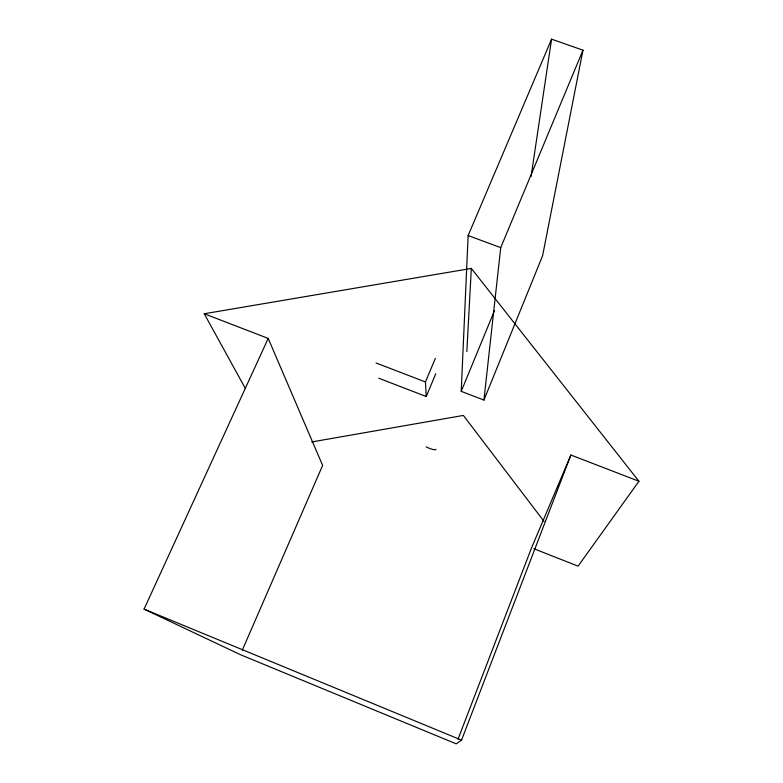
<?xml version="1.0" encoding="UTF-8"?>
<svg xmlns="http://www.w3.org/2000/svg" width="783" height="783" viewBox="0 0 783 783"><rect width="100%" height="100%" fill="white"/><g stroke="black" fill="none" stroke-linecap="round" stroke-linejoin="round"><path stroke-width="1.17" d="M461.216 391.353L468.136 235.566L551.575 39.15L582.973 50.181L542.58 255.826L483.933 400.064L461.216 391.353L494.533 310.518M466.834 351.528L471.327 268.422L204.236 313.758L245.245 388.251M483.933 400.064L500.729 247.624L582.973 50.181M531.07 176.537L551.575 39.15M204.236 313.758L268.197 338.403L144.062 609.115L240.342 654.647L456.225 743.85L461.539 740.131L570.885 455.031L638.938 481.251L578.089 566.158L533.83 548.707M457.977 739.289L531.569 547.806L570.885 455.031M378.757 378.228L426.226 396.511L435.749 373.775M426.226 396.511L425.443 381.957L435.368 358.369M242.29 650.174L322.625 465.425L268.197 338.403M311.742 441.955L463.379 415.43L544.048 521.419M468.136 235.566L500.729 247.624M376.036 362.989L425.443 381.957M144.062 609.115L461.539 740.131M471.327 268.422L638.938 481.251M435.955 449.285A7.076 1.497 22.5 0 1 426.197 446.887"/></g></svg>
